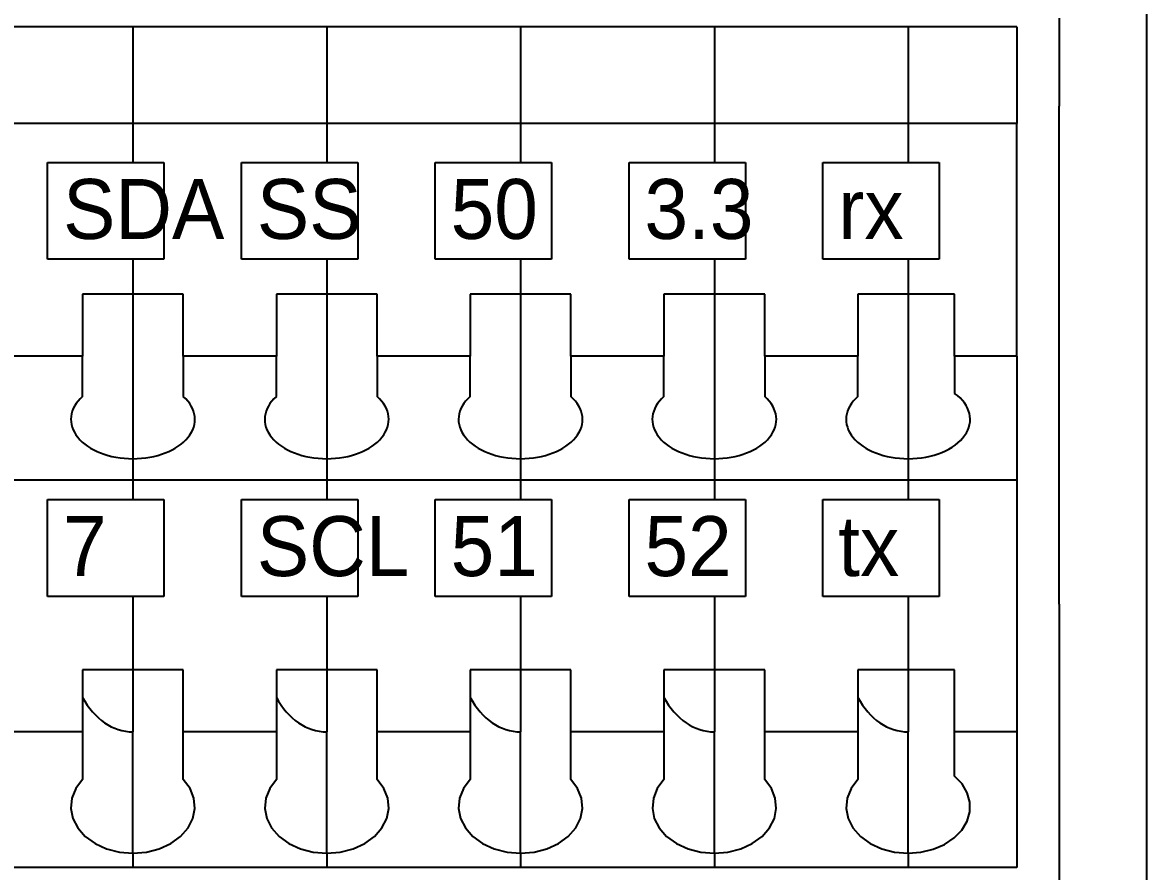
# Model space of a CAD drawing. Header units: millimetres. Extents: x 52 to 3850, y 79 to 1546.
# Drawn here: x 1488.31 to 1524.31, y 859.57 to 886.76 of the extents above; entities that cross this region are included whole.
import ezdxf

# ---------------------------------------------------------------- set-up
doc = ezdxf.new("R2010")
doc.units = ezdxf.units.MM
doc.header["$LTSCALE"] = 25
doc.layers.add('Wire_io', color=3, linetype='Continuous')
doc.layers.add('Z_OM_OUTLINE', color=7, linetype='Continuous', lineweight=30)
doc.styles.add('STD', font='Gulim.ttf', dxfattribs={"height": 15})

msp = doc.modelspace()

# ---------------------------------------------------------------- linework, layer by layer
at = {"layer": 'Z_OM_OUTLINE', "color": 7, "linetype": 'Continuous', "lineweight": 25}
for p, q in [((1524.314, 892.189), (1524.314, 885.875)), ((1521.521, 886.899), (1521.521, 884.083)), ((1491.851, 886.628), (1485.645, 886.628)), ((1491.851, 886.628), (1491.851, 883.524)), ((1498.058, 886.628), (1491.851, 886.628)), ((1498.058, 886.628), (1498.058, 883.524)), ((1504.265, 886.628), (1498.058, 886.628)), ((1504.265, 886.628), (1504.265, 883.524)), ((1510.472, 886.628), (1504.265, 886.628)), ((1510.472, 886.628), (1510.472, 883.524)), ((1516.679, 886.628), (1510.472, 886.628)), ((1516.679, 886.628), (1516.679, 883.524)), ((1520.155, 886.628), (1516.679, 886.628)), ((1520.155, 886.628), (1520.155, 883.524)), ((1524.314, 885.875), (1524.314, 884.083)), ((1521.521, 868.131), (1521.521, 884.083)), ((1524.314, 884.083), (1524.314, 868.131)), ((1491.851, 883.524), (1485.645, 883.524)), ((1491.851, 883.524), (1491.851, 882.283)), ((1498.058, 883.524), (1491.851, 883.524)), ((1498.058, 883.524), (1498.058, 882.283)), ((1504.265, 883.524), (1498.058, 883.524)), ((1504.265, 883.524), (1504.265, 882.283)), ((1510.472, 883.524), (1504.265, 883.524)), ((1510.472, 883.524), (1510.472, 882.283)), ((1516.679, 883.524), (1510.472, 883.524)), ((1516.679, 883.524), (1516.679, 882.283)), ((1520.155, 883.524), (1516.679, 883.524)), ((1520.155, 876.076), (1520.155, 883.524)), ((1489.12, 879.179), (1489.12, 882.283)), ((1489.12, 882.283), (1492.845, 882.283)), ((1492.845, 882.283), (1492.845, 879.179)), ((1495.327, 882.283), (1499.051, 882.283)), ((1495.327, 879.179), (1495.327, 882.283)), ((1499.051, 882.283), (1499.051, 879.179)), ((1501.534, 879.179), (1501.534, 882.283)), ((1501.534, 882.283), (1505.258, 882.283)), ((1505.258, 882.283), (1505.258, 879.179)), ((1507.741, 879.179), (1507.741, 882.283)), ((1507.741, 882.283), (1511.465, 882.283)), ((1511.465, 882.283), (1511.465, 879.179)), ((1513.948, 882.283), (1517.672, 882.283)), ((1513.948, 879.179), (1513.948, 882.283)), ((1517.672, 882.283), (1517.672, 879.179)), ((1492.845, 879.179), (1489.12, 879.179)), ((1491.851, 879.179), (1491.851, 878.062)), ((1499.051, 879.179), (1495.327, 879.179)), ((1498.058, 879.179), (1498.058, 878.062)), ((1505.258, 879.179), (1501.534, 879.179)), ((1504.265, 879.179), (1504.265, 878.062)), ((1511.465, 879.179), (1507.741, 879.179)), ((1510.472, 879.179), (1510.472, 878.062)), ((1517.672, 879.179), (1513.948, 879.179)), ((1516.679, 879.179), (1516.679, 878.062)), ((1491.851, 878.062), (1490.238, 878.062)), ((1490.238, 878.062), (1490.238, 876.076)), ((1491.851, 878.062), (1491.851, 872.79)), ((1493.465, 878.062), (1491.851, 878.062)), ((1493.465, 876.076), (1493.465, 878.062)), ((1498.058, 878.062), (1496.445, 878.062)), ((1496.445, 878.062), (1496.445, 876.076)), ((1498.058, 878.062), (1498.058, 872.79)), ((1499.672, 878.062), (1498.058, 878.062)), ((1499.672, 876.076), (1499.672, 878.062)), ((1504.265, 878.062), (1502.651, 878.062)), ((1502.651, 878.062), (1502.651, 876.076)), ((1504.265, 878.062), (1504.265, 872.79)), ((1505.879, 878.062), (1504.265, 878.062)), ((1505.879, 876.076), (1505.879, 878.062)), ((1510.472, 878.062), (1508.858, 878.062)), ((1508.858, 878.062), (1508.858, 876.076)), ((1510.472, 878.062), (1510.472, 872.79)), ((1512.086, 878.062), (1510.472, 878.062)), ((1512.086, 876.076), (1512.086, 878.062)), ((1516.679, 878.062), (1515.065, 878.062)), ((1515.065, 878.062), (1515.065, 876.076)), ((1516.679, 878.062), (1516.679, 872.79)), ((1518.169, 878.062), (1516.679, 878.062)), ((1518.169, 876.076), (1518.169, 878.062)), ((1490.238, 876.076), (1487.258, 876.076)), ((1490.238, 874.783), (1490.238, 876.076)), ((1496.445, 876.076), (1493.465, 876.076)), ((1493.465, 876.076), (1493.465, 874.783)), ((1496.445, 874.783), (1496.445, 876.076)), ((1502.651, 876.076), (1499.672, 876.076)), ((1499.672, 876.076), (1499.672, 874.783)), ((1502.651, 874.783), (1502.651, 876.076)), ((1508.858, 876.076), (1505.879, 876.076)), ((1505.879, 876.076), (1505.879, 874.783)), ((1508.858, 874.783), (1508.858, 876.076)), ((1515.065, 876.076), (1512.086, 876.076)), ((1512.086, 876.076), (1512.086, 874.783)), ((1515.065, 874.783), (1515.065, 876.076)), ((1520.155, 876.076), (1518.169, 876.076)), ((1518.169, 876.076), (1518.169, 874.882)), ((1520.155, 876.076), (1520.155, 872.103)), ((1491.851, 872.79), (1491.851, 872.103)), ((1498.058, 872.79), (1498.058, 872.103)), ((1504.265, 872.79), (1504.265, 872.103)), ((1510.472, 872.79), (1510.472, 872.103)), ((1516.679, 872.79), (1516.679, 872.103)), ((1491.851, 872.103), (1485.645, 872.103)), ((1491.851, 872.103), (1491.851, 871.483)), ((1498.058, 872.103), (1491.851, 872.103)), ((1498.058, 872.103), (1498.058, 871.483)), ((1504.265, 872.103), (1498.058, 872.103)), ((1504.265, 872.103), (1504.265, 871.483)), ((1510.472, 872.103), (1504.265, 872.103)), ((1510.472, 872.103), (1510.472, 871.483)), ((1516.679, 872.103), (1510.472, 872.103)), ((1516.679, 872.103), (1516.679, 871.483)), ((1520.155, 872.103), (1516.679, 872.103)), ((1520.155, 872.103), (1520.155, 864.035)), ((1489.12, 871.483), (1492.845, 871.483)), ((1489.12, 868.379), (1489.12, 871.483)), ((1492.845, 871.483), (1492.845, 868.379)), ((1495.327, 868.379), (1495.327, 871.483)), ((1495.327, 871.483), (1499.051, 871.483)), ((1499.051, 871.483), (1499.051, 868.379)), ((1501.534, 871.483), (1505.258, 871.483)), ((1501.534, 868.379), (1501.534, 871.483)), ((1505.258, 871.483), (1505.258, 868.379)), ((1507.741, 868.379), (1507.741, 871.483)), ((1507.741, 871.483), (1511.465, 871.483)), ((1511.465, 871.483), (1511.465, 868.379)), ((1513.948, 871.483), (1517.672, 871.483)), ((1513.948, 868.379), (1513.948, 871.483)), ((1517.672, 871.483), (1517.672, 868.379)), ((1492.845, 868.379), (1489.12, 868.379)), ((1491.851, 868.379), (1491.851, 866.021)), ((1499.051, 868.379), (1495.327, 868.379)), ((1498.058, 868.379), (1498.058, 866.021)), ((1505.258, 868.379), (1501.534, 868.379)), ((1504.265, 868.379), (1504.265, 866.021)), ((1511.465, 868.379), (1507.741, 868.379)), ((1510.472, 868.379), (1510.472, 866.021)), ((1517.672, 868.379), (1513.948, 868.379)), ((1516.679, 868.379), (1516.679, 866.021)), ((1521.521, 868.131), (1521.521, 859.709)), ((1524.314, 868.131), (1524.314, 861.056)), ((1491.851, 866.021), (1490.238, 866.021)), ((1490.238, 866.021), (1490.238, 864.035)), ((1493.465, 866.021), (1491.851, 866.021)), ((1491.851, 866.021), (1491.851, 864.037)), ((1493.465, 864.035), (1493.465, 866.021)), ((1496.445, 866.021), (1496.445, 864.035)), ((1498.058, 866.021), (1496.445, 866.021)), ((1499.672, 866.021), (1498.058, 866.021)), ((1498.058, 866.021), (1498.058, 864.037)), ((1499.672, 864.035), (1499.672, 866.021)), ((1504.265, 866.021), (1502.651, 866.021)), ((1502.651, 866.021), (1502.651, 864.035)), ((1505.879, 866.021), (1504.265, 866.021)), ((1504.265, 866.021), (1504.265, 864.037)), ((1505.879, 864.035), (1505.879, 866.021)), ((1508.858, 866.021), (1508.858, 864.035)), ((1510.472, 866.021), (1508.858, 866.021)), ((1512.086, 866.021), (1510.472, 866.021)), ((1510.472, 866.021), (1510.472, 864.037)), ((1512.086, 864.035), (1512.086, 866.021)), ((1516.679, 866.021), (1515.065, 866.021)), ((1515.065, 866.021), (1515.065, 864.035)), ((1518.169, 866.021), (1516.679, 866.021)), ((1516.679, 866.021), (1516.679, 864.037)), ((1518.169, 864.035), (1518.169, 866.021)), ((1490.238, 864.035), (1487.258, 864.035)), ((1490.238, 864.035), (1490.238, 862.508)), ((1491.851, 860.154), (1491.851, 864.037)), ((1493.465, 862.508), (1493.465, 864.035)), ((1496.445, 864.035), (1493.465, 864.035)), ((1496.445, 864.035), (1496.445, 862.508)), ((1498.058, 860.154), (1498.058, 864.037)), ((1502.651, 864.035), (1499.672, 864.035)), ((1499.672, 862.508), (1499.672, 864.035)), ((1502.651, 864.035), (1502.651, 862.508)), ((1504.265, 860.154), (1504.265, 864.037)), ((1505.879, 862.508), (1505.879, 864.035)), ((1508.858, 864.035), (1505.879, 864.035)), ((1508.858, 864.035), (1508.858, 862.508)), ((1510.472, 860.154), (1510.472, 864.037)), ((1515.065, 864.035), (1512.086, 864.035)), ((1512.086, 862.508), (1512.086, 864.035)), ((1515.065, 864.035), (1515.065, 862.508)), ((1516.679, 860.154), (1516.679, 864.037)), ((1520.155, 864.035), (1518.169, 864.035)), ((1518.169, 862.625), (1518.169, 864.035)), ((1520.155, 864.035), (1520.155, 859.69)), ((1524.314, 861.056), (1524.314, 857.575)), ((1491.851, 860.154), (1491.851, 859.69)), ((1498.058, 860.154), (1498.058, 859.69)), ((1504.265, 860.154), (1504.265, 859.69)), ((1510.472, 860.154), (1510.472, 859.69)), ((1516.679, 860.154), (1516.679, 859.69)), ((1491.851, 859.69), (1485.645, 859.69)), ((1498.058, 859.69), (1491.851, 859.69)), ((1504.265, 859.69), (1498.058, 859.69)), ((1510.472, 859.69), (1504.265, 859.69)), ((1516.679, 859.69), (1510.472, 859.69)), ((1520.155, 859.69), (1516.679, 859.69)), ((1521.521, 859.709), (1521.521, 856.362))]:
    msp.add_line(p, q, dxfattribs=at)
at = {"layer": 'Z_OM_OUTLINE', "color": 7, "linetype": 'Continuous', "lineweight": 25, "flags": 128}
for points in [[(1516.679, 860.154), (1517.09, 860.187), (1517.484, 860.282), (1517.842, 860.436), (1518.15, 860.642), (1518.394, 860.892), (1518.565, 861.174), (1518.653, 861.476), (1518.656, 861.786), (1518.573, 862.089), (1518.408, 862.373), (1518.169, 862.625)], [(1490.238, 862.508), (1490.024, 862.224), (1489.899, 861.913), (1489.867, 861.588), (1489.929, 861.266), (1490.084, 860.962), (1490.324, 860.691), (1490.637, 860.465), (1491.008, 860.295), (1491.419, 860.19), (1491.851, 860.154)], [(1491.851, 860.154), (1492.284, 860.19), (1492.695, 860.295), (1493.066, 860.465), (1493.379, 860.691), (1493.619, 860.962), (1493.774, 861.266), (1493.836, 861.588), (1493.804, 861.913), (1493.679, 862.224), (1493.465, 862.508)], [(1496.445, 862.508), (1496.231, 862.224), (1496.106, 861.913), (1496.073, 861.588), (1496.136, 861.266), (1496.291, 860.962), (1496.531, 860.691), (1496.844, 860.465), (1497.215, 860.295), (1497.626, 860.19), (1498.058, 860.154)], [(1498.058, 860.154), (1498.49, 860.19), (1498.902, 860.295), (1499.273, 860.465), (1499.586, 860.691), (1499.825, 860.962), (1499.98, 861.266), (1500.043, 861.588), (1500.011, 861.913), (1499.885, 862.224), (1499.672, 862.508)], [(1502.651, 862.508), (1502.438, 862.224), (1502.312, 861.913), (1502.28, 861.588), (1502.343, 861.266), (1502.498, 860.962), (1502.738, 860.691), (1503.051, 860.465), (1503.422, 860.295), (1503.833, 860.19), (1504.265, 860.154)], [(1504.265, 860.154), (1504.697, 860.19), (1505.109, 860.295), (1505.48, 860.465), (1505.793, 860.691), (1506.032, 860.962), (1506.187, 861.266), (1506.25, 861.588), (1506.218, 861.913), (1506.092, 862.224), (1505.879, 862.508)], [(1508.858, 862.508), (1508.645, 862.224), (1508.519, 861.913), (1508.487, 861.588), (1508.55, 861.266), (1508.705, 860.962), (1508.945, 860.691), (1509.258, 860.465), (1509.629, 860.295), (1510.04, 860.19), (1510.472, 860.154)], [(1510.472, 860.154), (1510.904, 860.19), (1511.316, 860.295), (1511.687, 860.465), (1512, 860.691), (1512.239, 860.962), (1512.394, 861.266), (1512.457, 861.588), (1512.425, 861.913), (1512.299, 862.224), (1512.086, 862.508)], [(1515.065, 862.508), (1514.852, 862.224), (1514.726, 861.913), (1514.694, 861.588), (1514.757, 861.266), (1514.912, 860.962), (1515.152, 860.691), (1515.465, 860.465), (1515.836, 860.295), (1516.247, 860.19), (1516.679, 860.154)]]:
    msp.add_lwpolyline(points, dxfattribs=at)
at = {"layer": 'Z_OM_OUTLINE', "color": 7, "linetype": 'Continuous', "lineweight": 25}
for centre, major_axis, ratio, start_param, end_param in [((1516.679, 874.049), (1.986, 0), 0.633962, 4.712389, 7.00592), ((1491.851, 874.049), (1.986, 0), 0.633962, 2.519224, 4.712389), ((1491.851, 874.049), (1.986, 0), 0.633962, 4.712389, 6.905554), ((1498.058, 874.049), (1.986, 0), 0.633962, 2.519224, 4.712389), ((1498.058, 874.049), (1.986, 0), 0.633962, 4.712389, 6.905554), ((1504.265, 874.049), (1.986, 0), 0.633962, 2.519224, 4.712389), ((1504.265, 874.049), (1.986, 0), 0.633962, 4.712389, 6.905554), ((1510.472, 874.049), (1.986, 0), 0.633962, 2.519224, 4.712389), ((1510.472, 874.049), (1.986, 0), 0.633962, 4.712389, 6.905554), ((1516.679, 874.049), (1.986, 0), 0.633962, 2.519224, 4.712389), ((1491.851, 866.691), (0, -2.653), 0.748588, 5.334757, 6.283185), ((1498.058, 866.691), (0, -2.653), 0.748588, 5.334757, 6.283185), ((1504.265, 866.691), (0, -2.653), 0.748588, 5.334757, 6.283185), ((1510.472, 866.691), (0, -2.653), 0.748588, 5.334757, 6.283185), ((1516.679, 866.691), (0, -2.653), 0.748588, 5.334757, 6.283185)]:
    msp.add_ellipse(centre, major_axis=major_axis, ratio=ratio, start_param=start_param, end_param=end_param, dxfattribs=at)

# ---------------------------------------------------------------- texts
at = {"layer": 'Wire_io', "char_height": 1.92, "attachment_point": 1, "style": 'STD'}
for s, insert in [('SDA', (1489.613, 881.749)), ('SS', (1495.82, 881.749)), ('50', (1502.027, 881.749)), ('3.3', (1508.234, 881.749)), ('rx', (1514.441, 881.749)), ('7', (1489.613, 870.949)), ('SCL', (1495.82, 870.949)), ('51', (1502.027, 870.949)), ('52', (1508.234, 870.949)), ('tx', (1514.441, 870.949))]:
    msp.add_mtext_dynamic_manual_height_columns(s, width=6.4, gutter_width=9.6, heights=[0], dxfattribs=dict(at, insert=insert))

doc.saveas('drawing.dxf')
